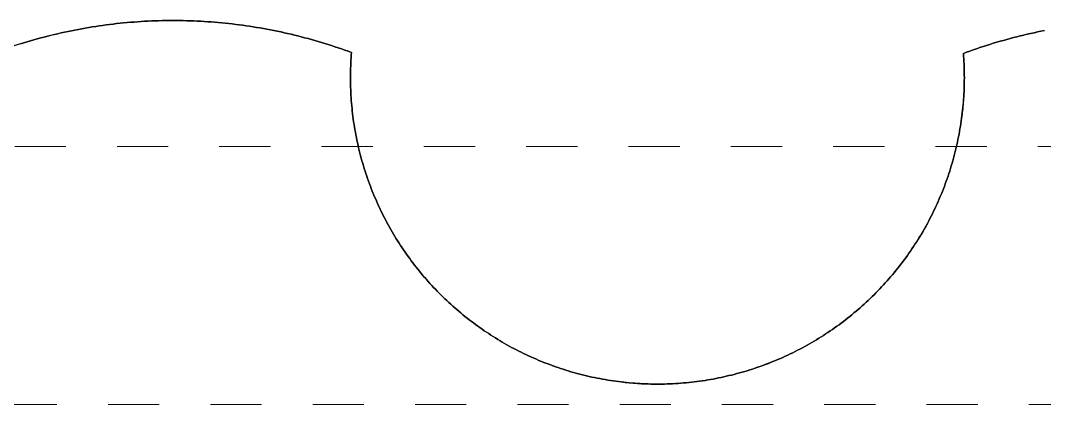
# Model space of a CAD drawing. Header units: metres. Extents: x -1161 to -1080, y 3 to 563.
# Drawn here: x -1115.028 to -1113.026, y 544.614 to 545.366 of the extents above; entities that cross this region are included whole.
import ezdxf

# ---------------------------------------------------------------- set-up
doc = ezdxf.new("R2010")
doc.units = ezdxf.units.M
doc.linetypes.add('JacobsDash', pattern=[0.0045, 0.003, -0.0015])
doc.linetypes.add('JacobsGridLine', pattern=[0.0145, 0.01, -0.001, 0.0025, -0.001])
for name, color, linetype, lineweight in [('A-GENM', 7, 'Continuous', 35), ('S-BEAM', 7, 'Continuous', 50), ('S-GRID', 7, 'Continuous', 9)]:
    doc.layers.add(name, color=color, linetype=linetype, lineweight=lineweight)

# ---------------------------------------------------------------- blocks, each defined once
blk = doc.blocks.new('T2DPAA-T2D-C3S-RS-M3D-100334_rvt-1-DRG-2873171 - BARRIER LAYOUT')
at = {"layer": 'A-GENM', "color": 9, "lineweight": 25, "true_color": 0xbebebe}
for points in [[(-1114.9216, 545.3468), (-1114.9037, 545.3503), (-1114.8856, 545.3533), (-1114.8675, 545.3558)], [(-1114.8675, 545.3558), (-1114.8493, 545.3583), (-1114.8311, 545.3604), (-1114.8129, 545.3619)], [(-1114.8129, 545.3619), (-1114.7946, 545.3634), (-1114.7764, 545.3644), (-1114.7581, 545.365)], [(-1114.7581, 545.365), (-1114.7398, 545.3655), (-1114.7214, 545.3655), (-1114.7031, 545.365)], [(-1114.7031, 545.365), (-1114.6848, 545.3645), (-1114.6665, 545.3636), (-1114.6483, 545.3621)], [(-1114.6483, 545.3621), (-1114.6301, 545.3606), (-1114.6118, 545.3586), (-1114.5937, 545.3561)], [(-1114.5937, 545.3561), (-1114.5756, 545.3536), (-1114.5575, 545.3506), (-1114.5395, 545.3472)], [(-1115.0281, 545.3198), (-1115.0106, 545.3252), (-1114.993, 545.3302), (-1114.9752, 545.3347)], [(-1114.5395, 545.3472), (-1114.5216, 545.3437), (-1114.5037, 545.3397), (-1114.4859, 545.3352)], [(-1114.4859, 545.3352), (-1114.4682, 545.3308), (-1114.4505, 545.3258), (-1114.433, 545.3204)], [(-1113.133, 545.3187), (-1113.1155, 545.3242), (-1113.0979, 545.3292), (-1113.0802, 545.3337)], [(-1114.433, 545.3204), (-1114.4156, 545.315), (-1114.3982, 545.3091), (-1114.3811, 545.3027)], [(-1113.185, 545.301), (-1113.1678, 545.3074), (-1113.1505, 545.3133), (-1113.133, 545.3187)], [(-1114.3811, 545.3027), (-1114.3822, 545.2888), (-1114.3829, 545.2749), (-1114.383, 545.261)], [(-1113.1831, 545.2586), (-1113.1832, 545.2727), (-1113.1838, 545.2869), (-1113.185, 545.301)], [(-1114.383, 545.261), (-1114.3832, 545.247), (-1114.3829, 545.2331), (-1114.3821, 545.2192)], [(-1113.1843, 545.2162), (-1113.1834, 545.2303), (-1113.183, 545.2444), (-1113.1831, 545.2586)], [(-1114.3821, 545.2192), (-1114.3813, 545.2053), (-1114.38, 545.1914), (-1114.3782, 545.1776)], [(-1113.1884, 545.174), (-1113.1865, 545.188), (-1113.1851, 545.2021), (-1113.1843, 545.2162)], [(-1114.3782, 545.1776), (-1114.3765, 545.1638), (-1114.3742, 545.15), (-1114.3715, 545.1364)], [(-1113.1955, 545.1322), (-1113.1926, 545.146), (-1113.1903, 545.16), (-1113.1884, 545.174)], [(-1114.3715, 545.1364), (-1114.3688, 545.1227), (-1114.3656, 545.1092), (-1114.3619, 545.0957)], [(-1113.2056, 545.091), (-1113.2017, 545.1046), (-1113.1984, 545.1183), (-1113.1955, 545.1322)], [(-1114.3619, 545.0957), (-1114.3583, 545.0823), (-1114.3541, 545.069), (-1114.3495, 545.0558)], [(-1113.2185, 545.0506), (-1113.2137, 545.0639), (-1113.2094, 545.0773), (-1113.2056, 545.091)], [(-1114.3495, 545.0558), (-1114.3449, 545.0427), (-1114.3399, 545.0297), (-1114.3344, 545.0169)], [(-1113.2343, 545.0112), (-1113.2285, 545.0241), (-1113.2233, 545.0372), (-1113.2185, 545.0506)], [(-1114.3344, 545.0169), (-1114.3289, 545.0041), (-1114.323, 544.9915), (-1114.3166, 544.9791)], [(-1113.2527, 544.973), (-1113.2461, 544.9855), (-1113.24, 544.9982), (-1113.2343, 545.0112)], [(-1114.3166, 544.9791), (-1114.3102, 544.9667), (-1114.3034, 544.9545), (-1114.2962, 544.9426)], [(-1113.2739, 544.9362), (-1113.2664, 544.9482), (-1113.2594, 544.9605), (-1113.2527, 544.973)], [(-1114.2962, 544.9426), (-1114.289, 544.9307), (-1114.2813, 544.9191), (-1114.2733, 544.9077)], [(-1113.2976, 544.901), (-1113.2893, 544.9125), (-1113.2814, 544.9242), (-1113.2739, 544.9362)], [(-1114.2733, 544.9077), (-1114.2653, 544.8963), (-1114.2569, 544.8852), (-1114.248, 544.8744)], [(-1113.3237, 544.8676), (-1113.3146, 544.8784), (-1113.3059, 544.8896), (-1113.2976, 544.901)], [(-1114.248, 544.8744), (-1114.2392, 544.8636), (-1114.2301, 544.8531), (-1114.2205, 544.843)], [(-1113.3522, 544.8361), (-1113.3423, 544.8463), (-1113.3328, 544.8568), (-1113.3237, 544.8676)], [(-1114.2205, 544.843), (-1114.211, 544.8328), (-1114.2011, 544.823), (-1114.1909, 544.8135)], [(-1113.3827, 544.8067), (-1113.3722, 544.8162), (-1113.362, 544.826), (-1113.3522, 544.8361)], [(-1114.1909, 544.8135), (-1114.1807, 544.8041), (-1114.1701, 544.795), (-1114.1593, 544.7862)], [(-1113.4153, 544.7795), (-1113.4042, 544.7882), (-1113.3933, 544.7973), (-1113.3827, 544.8067)], [(-1114.1593, 544.7862), (-1114.1484, 544.7775), (-1114.1373, 544.7691), (-1114.1258, 544.7612)], [(-1113.4498, 544.7547), (-1113.438, 544.7626), (-1113.4265, 544.7709), (-1113.4153, 544.7795)], [(-1114.1258, 544.7612), (-1114.1144, 544.7532), (-1114.1027, 544.7456), (-1114.0907, 544.7385)], [(-1113.4858, 544.7324), (-1113.4736, 544.7394), (-1113.4615, 544.7469), (-1113.4498, 544.7547)], [(-1114.0907, 544.7385), (-1114.0788, 544.7314), (-1114.0666, 544.7246), (-1114.0541, 544.7183)], [(-1113.5234, 544.7127), (-1113.5107, 544.7188), (-1113.4981, 544.7254), (-1113.4858, 544.7324)], [(-1114.0541, 544.7183), (-1114.0417, 544.712), (-1114.0291, 544.7062), (-1114.0162, 544.7008)], [(-1113.5623, 544.6957), (-1113.5491, 544.7009), (-1113.5362, 544.7066), (-1113.5234, 544.7127)], [(-1114.0162, 544.7008), (-1114.0034, 544.6954), (-1113.9904, 544.6904), (-1113.9772, 544.6859)], [(-1113.9772, 544.6859), (-1113.964, 544.6814), (-1113.9507, 544.6773), (-1113.9372, 544.6737)], [(-1113.9372, 544.6737), (-1113.9235, 544.6701), (-1113.9097, 544.667), (-1113.8958, 544.6643)], [(-1113.6432, 544.6702), (-1113.6294, 544.6735), (-1113.6158, 544.6772), (-1113.6023, 544.6815)], [(-1113.8958, 544.6643), (-1113.8819, 544.6617), (-1113.8679, 544.6595), (-1113.8539, 544.6578)], [(-1113.8116, 544.6543), (-1113.7975, 544.6536), (-1113.7833, 544.6535), (-1113.7692, 544.6538)], [(-1113.7692, 544.6538), (-1113.755, 544.6541), (-1113.7409, 544.6549), (-1113.7268, 544.6563)], [(-1113.6847, 544.6617), (-1113.6708, 544.6641), (-1113.6569, 544.6669), (-1113.6432, 544.6702)]]:
    blk.add_open_spline(points, degree=3, dxfattribs=at)
at = {"layer": 'A-GENM', "color": 253, "lineweight": 25, "true_color": 0xa3a3a3}
for points in [[(-1114.8675, 545.3558), (-1114.8856, 545.3533), (-1114.9037, 545.3503), (-1114.9216, 545.3468)], [(-1114.8129, 545.3619), (-1114.8311, 545.3604), (-1114.8493, 545.3583), (-1114.8675, 545.3558)], [(-1114.7581, 545.365), (-1114.7764, 545.3644), (-1114.7946, 545.3634), (-1114.8129, 545.3619)], [(-1114.7031, 545.365), (-1114.7214, 545.3655), (-1114.7398, 545.3655), (-1114.7581, 545.365)], [(-1114.6483, 545.3621), (-1114.6665, 545.3636), (-1114.6848, 545.3645), (-1114.7031, 545.365)], [(-1114.5937, 545.3561), (-1114.6118, 545.3586), (-1114.6301, 545.3606), (-1114.6483, 545.3621)], [(-1114.5395, 545.3472), (-1114.5575, 545.3506), (-1114.5756, 545.3536), (-1114.5937, 545.3561)], [(-1114.9752, 545.3347), (-1114.993, 545.3302), (-1115.0106, 545.3252), (-1115.0281, 545.3198)], [(-1114.9216, 545.3468), (-1114.9396, 545.3432), (-1114.9575, 545.3392), (-1114.9752, 545.3347)], [(-1114.4859, 545.3352), (-1114.4948, 545.3375), (-1114.5126, 545.3417), (-1114.5305, 545.3454), (-1114.5395, 545.3472)], [(-1114.433, 545.3204), (-1114.4505, 545.3258), (-1114.4682, 545.3308), (-1114.4859, 545.3352)], [(-1113.0802, 545.3337), (-1113.0979, 545.3292), (-1113.1155, 545.3242), (-1113.133, 545.3187)], [(-1113.0266, 545.3457), (-1113.0446, 545.3422), (-1113.0624, 545.3381), (-1113.0802, 545.3337)], [(-1115.0281, 545.3198), (-1115.0456, 545.3143), (-1115.0629, 545.3084), (-1115.08, 545.3019)], [(-1114.3811, 545.3027), (-1114.3982, 545.3091), (-1114.4156, 545.315), (-1114.433, 545.3204)], [(-1113.133, 545.3187), (-1113.1505, 545.3133), (-1113.1678, 545.3074), (-1113.185, 545.301)], [(-1114.383, 545.261), (-1114.3829, 545.2749), (-1114.3822, 545.2888), (-1114.3811, 545.3027)], [(-1113.185, 545.301), (-1113.1838, 545.2869), (-1113.1832, 545.2727), (-1113.1831, 545.2586)], [(-1114.3821, 545.2192), (-1114.3829, 545.2331), (-1114.3832, 545.247), (-1114.383, 545.261)], [(-1113.1831, 545.2586), (-1113.183, 545.2444), (-1113.1834, 545.2303), (-1113.1843, 545.2162)], [(-1114.3782, 545.1776), (-1114.38, 545.1914), (-1114.3813, 545.2053), (-1114.3821, 545.2192)], [(-1114.3715, 545.1364), (-1114.3742, 545.15), (-1114.3765, 545.1638), (-1114.3782, 545.1776)], [(-1113.1884, 545.174), (-1113.1903, 545.16), (-1113.1926, 545.146), (-1113.1955, 545.1322)], [(-1114.3619, 545.0957), (-1114.3656, 545.1092), (-1114.3688, 545.1227), (-1114.3715, 545.1364)], [(-1113.1955, 545.1322), (-1113.1984, 545.1183), (-1113.2017, 545.1046), (-1113.2056, 545.0909)], [(-1114.3495, 545.0558), (-1114.3541, 545.069), (-1114.3583, 545.0823), (-1114.3619, 545.0957)], [(-1113.2056, 545.0909), (-1113.2075, 545.0841), (-1113.2115, 545.0706), (-1113.2161, 545.0572), (-1113.2185, 545.0506)], [(-1114.3344, 545.0169), (-1114.3399, 545.0297), (-1114.3449, 545.0427), (-1114.3495, 545.0558)], [(-1113.2185, 545.0506), (-1113.2233, 545.0372), (-1113.2285, 545.0241), (-1113.2342, 545.0112)], [(-1114.3166, 544.9791), (-1114.323, 544.9915), (-1114.3289, 545.0041), (-1114.3344, 545.0169)], [(-1113.2342, 545.0112), (-1113.24, 544.9982), (-1113.2461, 544.9855), (-1113.2527, 544.973)], [(-1114.2962, 544.9426), (-1114.3034, 544.9545), (-1114.3102, 544.9667), (-1114.3166, 544.9791)], [(-1114.2733, 544.9077), (-1114.2813, 544.9191), (-1114.289, 544.9307), (-1114.2962, 544.9426)], [(-1113.2739, 544.9362), (-1113.2814, 544.9242), (-1113.2893, 544.9125), (-1113.2976, 544.901)], [(-1114.2481, 544.8744), (-1114.2569, 544.8852), (-1114.2653, 544.8963), (-1114.2733, 544.9077)], [(-1113.2976, 544.901), (-1113.3059, 544.8896), (-1113.3146, 544.8784), (-1113.3237, 544.8676)], [(-1114.2205, 544.843), (-1114.2301, 544.8531), (-1114.2393, 544.8636), (-1114.2481, 544.8744)], [(-1113.3237, 544.8676), (-1113.3328, 544.8568), (-1113.3423, 544.8463), (-1113.3522, 544.8361)], [(-1114.1909, 544.8135), (-1114.2011, 544.823), (-1114.211, 544.8328), (-1114.2205, 544.843)], [(-1113.3522, 544.8361), (-1113.362, 544.826), (-1113.3722, 544.8162), (-1113.3827, 544.8067)], [(-1114.1593, 544.7862), (-1114.1701, 544.795), (-1114.1807, 544.8041), (-1114.1909, 544.8135)], [(-1113.3827, 544.8067), (-1113.3933, 544.7973), (-1113.4042, 544.7882), (-1113.4153, 544.7795)], [(-1114.1258, 544.7612), (-1114.1373, 544.7691), (-1114.1484, 544.7775), (-1114.1593, 544.7862)], [(-1113.4153, 544.7795), (-1113.4265, 544.7709), (-1113.438, 544.7626), (-1113.4497, 544.7547)], [(-1114.0907, 544.7385), (-1114.1027, 544.7456), (-1114.1144, 544.7532), (-1114.1258, 544.7612)], [(-1113.4497, 544.7547), (-1113.4615, 544.7469), (-1113.4736, 544.7394), (-1113.4858, 544.7324)], [(-1114.0541, 544.7183), (-1114.0666, 544.7246), (-1114.0788, 544.7314), (-1114.0907, 544.7385)], [(-1113.4858, 544.7324), (-1113.4981, 544.7254), (-1113.5107, 544.7188), (-1113.5234, 544.7127)], [(-1114.0162, 544.7008), (-1114.0291, 544.7062), (-1114.0417, 544.712), (-1114.0541, 544.7183)], [(-1113.5234, 544.7127), (-1113.5362, 544.7066), (-1113.5491, 544.7009), (-1113.5623, 544.6957)], [(-1113.9772, 544.6859), (-1113.9904, 544.6904), (-1114.0034, 544.6954), (-1114.0162, 544.7008)], [(-1113.5623, 544.6957), (-1113.5754, 544.6905), (-1113.5888, 544.6858), (-1113.6023, 544.6815)], [(-1113.9372, 544.6737), (-1113.9507, 544.6773), (-1113.964, 544.6814), (-1113.9772, 544.6859)], [(-1113.8958, 544.6643), (-1113.9097, 544.667), (-1113.9235, 544.6701), (-1113.9372, 544.6737)], [(-1113.6023, 544.6815), (-1113.6158, 544.6772), (-1113.6294, 544.6735), (-1113.6432, 544.6702)], [(-1113.8539, 544.6578), (-1113.8679, 544.6595), (-1113.8819, 544.6617), (-1113.8958, 544.6643)], [(-1113.8116, 544.6543), (-1113.8257, 544.655), (-1113.8398, 544.6562), (-1113.8539, 544.6578)], [(-1113.7692, 544.6538), (-1113.7833, 544.6535), (-1113.7975, 544.6536), (-1113.8116, 544.6543)], [(-1113.7268, 544.6563), (-1113.7409, 544.6549), (-1113.755, 544.6541), (-1113.7692, 544.6538)], [(-1113.6848, 544.6617), (-1113.6987, 544.6594), (-1113.7127, 544.6576), (-1113.7268, 544.6563)], [(-1113.6432, 544.6702), (-1113.6569, 544.6669), (-1113.6708, 544.6641), (-1113.6848, 544.6617)]]:
    blk.add_open_spline(points, degree=3, dxfattribs=at)
at = {"layer": 'A-GENM', "color": 9, "lineweight": 25, "true_color": 0xbebebe}
for points, knots in [([(-1114.9752, 545.3347), (-1114.9664, 545.337), (-1114.9486, 545.3412), (-1114.9306, 545.345), (-1114.9216, 545.3468)], [-0.84615385, -0.84615385, -0.84615385, -0.84615385, -0.80769231, -0.76923077, -0.76923077, -0.76923077, -0.76923077]), ([(-1113.0802, 545.3337), (-1113.0713, 545.3359), (-1113.0535, 545.3402), (-1113.0356, 545.3439), (-1113.0266, 545.3457)], [-0.84615385, -0.84615385, -0.84615385, -0.84615385, -0.80769231, -0.76923077, -0.76923077, -0.76923077, -0.76923077]), ([(-1113.6023, 544.6815), (-1113.5989, 544.6826), (-1113.5855, 544.687), (-1113.5722, 544.6918), (-1113.5623, 544.6957)], [-0.7037037, -0.7037037, -0.7037037, -0.7037037, -0.69444444, -0.66666667, -0.66666667, -0.66666667, -0.66666667]), ([(-1113.8539, 544.6578), (-1113.8434, 544.6566), (-1113.8293, 544.6553), (-1113.8151, 544.6545), (-1113.8116, 544.6543)], [-0.92592593, -0.92592593, -0.92592593, -0.92592593, -0.89814815, -0.88888889, -0.88888889, -0.88888889, -0.88888889]), ([(-1113.7268, 544.6563), (-1113.7198, 544.6569), (-1113.7057, 544.6585), (-1113.6917, 544.6606), (-1113.6847, 544.6617)], [-0.81481481, -0.81481481, -0.81481481, -0.81481481, -0.7962963, -0.77777778, -0.77777778, -0.77777778, -0.77777778])]:
    blk.add_open_spline(points, degree=3, knots=knots, dxfattribs=at)
at = {"layer": 'A-GENM', "color": 253, "lineweight": 25, "true_color": 0xa3a3a3}
for points, knots in [([(-1113.1843, 545.2162), (-1113.1849, 545.2056), (-1113.1862, 545.1915), (-1113.1879, 545.1775), (-1113.1884, 545.174)], [-0.92592593, -0.92592593, -0.92592593, -0.92592593, -0.89814815, -0.88888889, -0.88888889, -0.88888889, -0.88888889]), ([(-1113.2527, 544.973), (-1113.2544, 544.9699), (-1113.2611, 544.9574), (-1113.2683, 544.9452), (-1113.2739, 544.9362)], [-0.7037037, -0.7037037, -0.7037037, -0.7037037, -0.69444444, -0.66666667, -0.66666667, -0.66666667, -0.66666667])]:
    blk.add_open_spline(points, degree=3, knots=knots, dxfattribs=at)

msp = doc.modelspace()

# ---------------------------------------------------------------- linework, layer by layer
at = {"layer": 'S-BEAM', "linetype": 'JacobsDash', "lineweight": 18}
msp.add_line((-1105.1568, 544.6136), (-1116.8203, 544.6136), dxfattribs=at)
at = {"layer": 'S-GRID', "linetype": 'JacobsGridLine', "lineweight": 18}
msp.add_line((-1136.6394, 545.1185), (-1104.4615, 545.1185), dxfattribs=at)

# ---------------------------------------------------------------- block references
at = {"lineweight": 5}
msp.add_blockref('T2DPAA-T2D-C3S-RS-M3D-100334_rvt-1-DRG-2873171 - BARRIER LAYOUT', (0, 0), dxfattribs=at)

doc.saveas('drawing.dxf')
